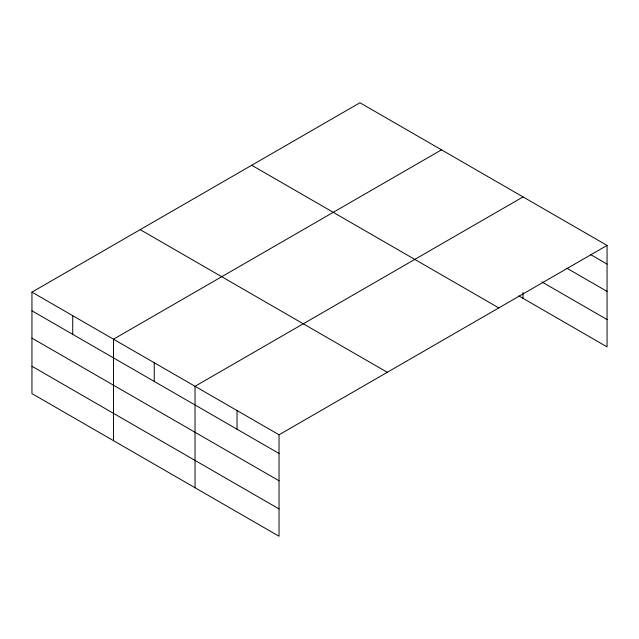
<?xml version="1.0" encoding="UTF-8"?>
<svg xmlns="http://www.w3.org/2000/svg" width="639" height="639" viewBox="0 0 639 639"><rect width="100%" height="100%" fill="white"/><g stroke="black" fill="none" stroke-linecap="round" stroke-linejoin="round"><path stroke-width="0.96" d="M607.05 245.416L359.965 102.759L31.95 292.135L31.95 393.584L279.035 536.241L279.035 434.792L607.05 245.416L607.05 346.865L518.796 295.905M441.501 149.838L113.486 339.213L113.486 440.662M523.037 196.916L195.031 386.291L195.031 487.733M590.763 254.689L607.05 264.091M566.761 268.14L607.05 291.408M541.896 281.935L607.05 319.548M251.718 165.253L498.803 307.91M140.197 229.641L387.282 372.297M31.95 292.135L279.035 434.792M31.95 310.81L279.035 453.466M31.95 338.127L279.035 480.784M31.95 366.267L279.035 508.924M523.037 292.51L523.037 298.357M237.037 410.542L237.037 429.216M154.263 362.752L154.263 381.427M72.718 315.674L72.718 334.349"/></g></svg>
